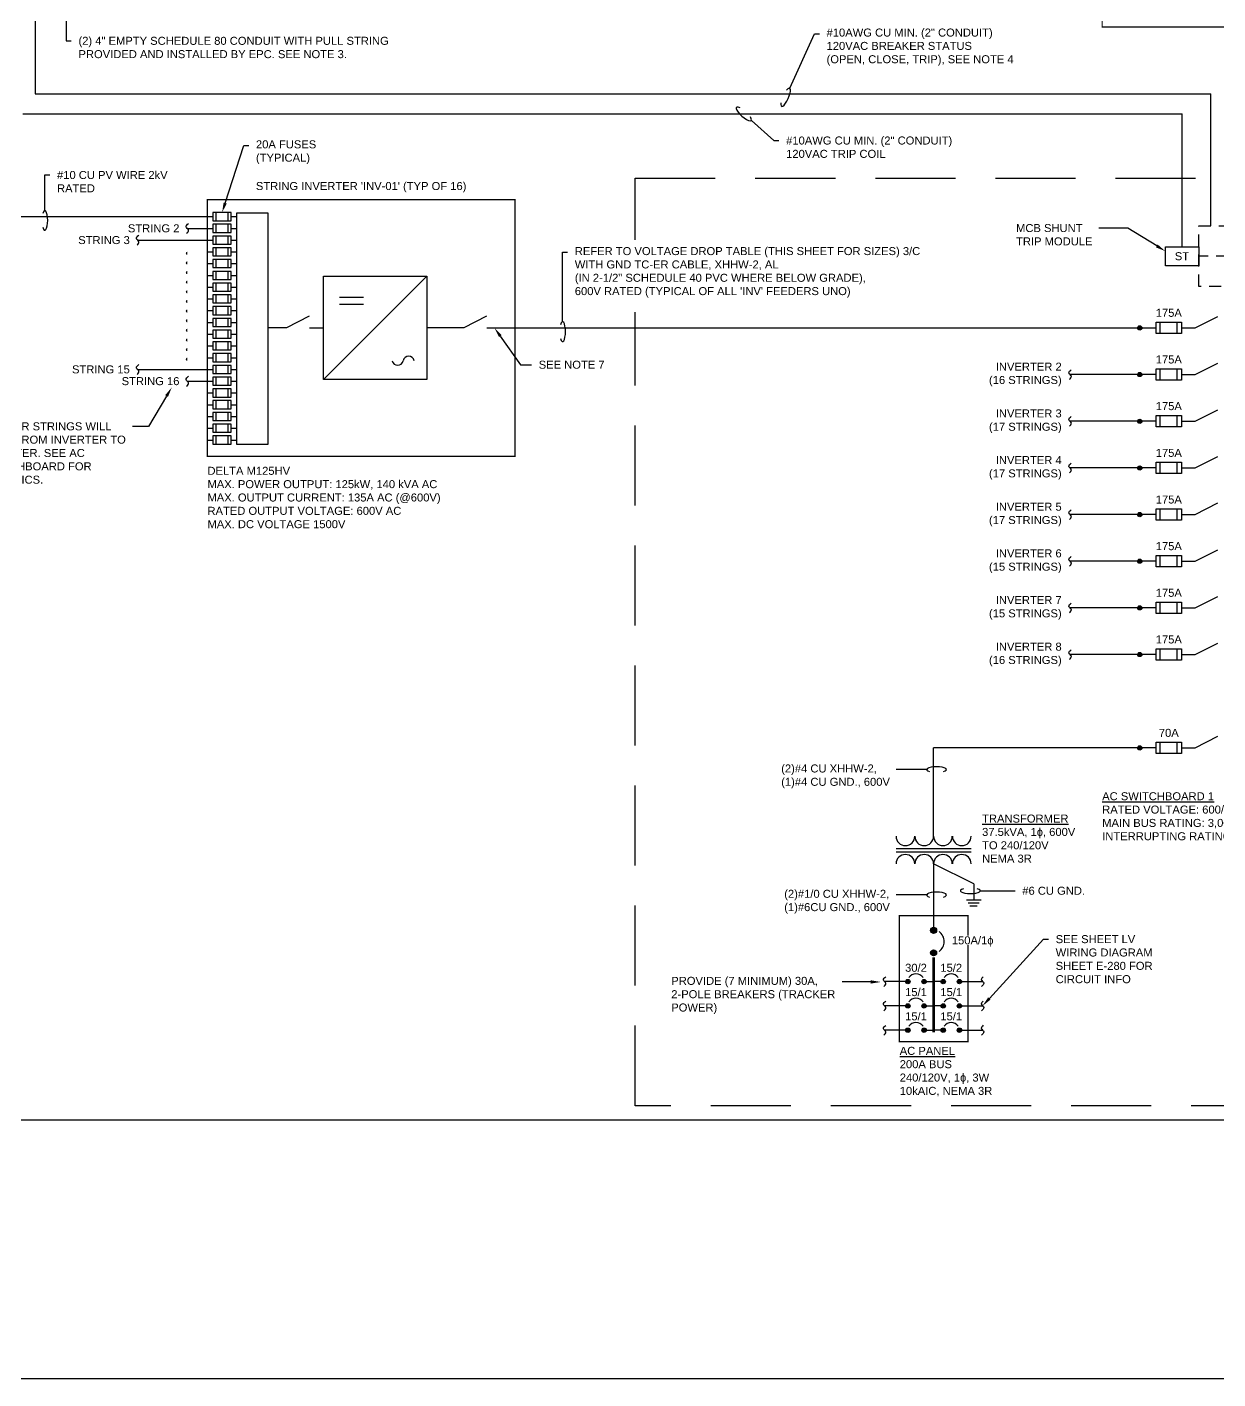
# Model space of a CAD drawing. Header units: feet. Extents: x 0 to 267, y -9 to 249.
# Drawn here: x 114.81 to 129.68, y 63.52 to 80.41 of the extents above; entities that cross this region are included whole.
import ezdxf
from ezdxf import colors
from ezdxf.entities.mleader import LeaderData, LeaderLine
from ezdxf.math import Vec2, Vec3

# ---------------------------------------------------------------- set-up
doc = ezdxf.new("R2010")
doc.units = ezdxf.units.FT
doc.header["$MEASUREMENT"] = 0
for name, pattern in [('DASHED2', [0.375, 0.25, -0.125]), ('DASHEDX2', [1.5, 1, -0.5]), ('PHANTOM2', [1.25, 0.625, -0.125, 0.125, -0.125, 0.125, -0.125])]:
    doc.linetypes.add(name, pattern=pattern)
for name, color, linetype in [('E-1LIN', 4, 'Continuous'), ('E-1LIN-EQPM-ENCL', 8, 'PHANTOM2'), ('E-1LIN-FUSE', 170, 'Continuous'), ('E-CABL-120V', 1, '120V_BRANCH'), ('E-TEXT', 7, 'Continuous'), ('G-ANNO-TEXT', 1, 'Continuous')]:
    doc.layers.add(name, color=color, linetype=linetype)
doc.layers.add('G-NPLT', color=67, linetype='Continuous', plot=False)
doc.styles.add('NEI-A', font='arial.ttf')
doc.styles.get("Standard").update_dxf_attribs({"font": 'arial.ttf'})
doc.linetypes.add('120V_BRANCH', pattern='A,1,-0.2,["120V",Standard,S=0.1,R=0,X=-0.1,Y=-0.05],-0.3', length=1.5)

# ---------------------------------------------------------------- blocks, each defined once
blk = doc.blocks.new('Equipment Callout Arrowhead')
at = {"color": 0}
blk.add_ellipse((0, 0), major_axis=(0.99, 0), ratio=0.28679, start_param=-0.799881, end_param=3.941473, dxfattribs=at)
blk = doc.blocks.new('A$C4f8bfd34')
at = {"start_tangent": (-0.889861, -0.85957), "end_tangent": (-0.954311, -0.827045)}
blk.add_spline([(0.008, 0.062), (-0.017, 0.022), (0.014, -0.02), (-0.014, -0.06)], degree=3, dxfattribs=at)
blk = doc.blocks.new('A$C842ad1d9')
for points in [[(-0.469, -0.151), (0.469, -0.151)], [(-0.469, -0.194), (0.469, -0.194)]]:
    blk.add_lwpolyline(points)
for centre, start, end in [((-0.352, 0), 180, 0), ((-0.117, 0), 180, 0), ((0.117, 0), 180, 0), ((0.352, 0), 180, 0), ((-0.352, -0.345), 0, 180), ((-0.117, -0.345), 0, 180), ((0.117, -0.345), 0, 180), ((0.352, -0.345), 0, 180)]:
    blk.add_arc(centre, 0.117, start, end)

msp = doc.modelspace()

# ---------------------------------------------------------------- hatches: boundary and pattern name
at = {"layer": 'E-1LIN'}
h = msp.add_hatch(color=256, dxfattribs=at)
h.dxf.hatch_style = 1
h.paths.add_polyline_path([(128.708, 76.625, 1), (128.708, 76.677, 1)])
h = msp.add_hatch(color=256, dxfattribs=at)
h.dxf.hatch_style = 1
h.paths.add_polyline_path([(128.708, 76.041, 1), (128.708, 76.094, 1)])
h = msp.add_hatch(color=256, dxfattribs=at)
h.dxf.hatch_style = 1
h.paths.add_polyline_path([(128.708, 75.458, 1), (128.708, 75.511, 1)])
h = msp.add_hatch(color=256, dxfattribs=at)
h.dxf.hatch_style = 1
h.paths.add_polyline_path([(128.708, 74.875, 1), (128.708, 74.928, 1)])
h = msp.add_hatch(color=256, dxfattribs=at)
h.dxf.hatch_style = 1
h.paths.add_polyline_path([(128.708, 74.292, 1), (128.708, 74.344, 1)])
h = msp.add_hatch(color=256, dxfattribs=at)
h.dxf.hatch_style = 1
h.paths.add_polyline_path([(128.708, 73.709, 1), (128.708, 73.761, 1)])
h = msp.add_hatch(color=256, dxfattribs=at)
h.dxf.hatch_style = 1
h.paths.add_polyline_path([(128.708, 73.126, 1), (128.708, 73.178, 1)])
h = msp.add_hatch(color=256, dxfattribs=at)
h.dxf.hatch_style = 1
h.paths.add_polyline_path([(128.708, 72.542, 1), (128.708, 72.595, 1)])
h = msp.add_hatch(color=256, dxfattribs=at)
h.dxf.hatch_style = 1
h.paths.add_polyline_path([(128.708, 71.376, 1), (128.708, 71.428, 1)])
h = msp.add_hatch(color=256, dxfattribs=at)
h.dxf.hatch_style = 1
edge = h.paths.add_edge_path()
edge.add_arc((126.132, 69.122), 0.038, 0, 360)
h = msp.add_hatch(color=256, dxfattribs=at)
h.dxf.hatch_style = 1
edge = h.paths.add_edge_path()
edge.add_arc((126.132, 68.841), 0.038, 0, 360)
at = {"layer": 'E-1LIN', "linetype": 'Continuous'}
h = msp.add_hatch(color=256, dxfattribs=at)
h.dxf.hatch_style = 1
edge = h.paths.add_edge_path()
edge.add_arc((125.81, 68.482), 0.0274, 0, 360)
at = {"layer": 'E-1LIN'}
h = msp.add_hatch(color=256, dxfattribs=at)
h.dxf.hatch_style = 1
edge = h.paths.add_edge_path()
edge.add_arc((126.013, 68.482), 0.0274, 0, 360)
h = msp.add_hatch(color=256, dxfattribs=at)
h.dxf.hatch_style = 1
edge = h.paths.add_edge_path()
edge.add_arc((126.252, 68.482), 0.0274, 0, 360)
at = {"layer": 'E-1LIN', "linetype": 'Continuous'}
h = msp.add_hatch(color=256, dxfattribs=at)
h.dxf.hatch_style = 1
edge = h.paths.add_edge_path()
edge.add_arc((126.454, 68.482), 0.0274, 0, 360)
h = msp.add_hatch(color=256, dxfattribs=at)
h.dxf.hatch_style = 1
edge = h.paths.add_edge_path()
edge.add_arc((125.81, 68.178), 0.0274, 0, 360)
at = {"layer": 'E-1LIN'}
h = msp.add_hatch(color=256, dxfattribs=at)
h.dxf.hatch_style = 1
edge = h.paths.add_edge_path()
edge.add_arc((126.013, 68.178), 0.0274, 0, 360)
h = msp.add_hatch(color=256, dxfattribs=at)
h.dxf.hatch_style = 1
edge = h.paths.add_edge_path()
edge.add_arc((126.252, 68.178), 0.0274, 0, 360)
at = {"layer": 'E-1LIN', "linetype": 'Continuous'}
h = msp.add_hatch(color=256, dxfattribs=at)
h.dxf.hatch_style = 1
edge = h.paths.add_edge_path()
edge.add_arc((126.454, 68.178), 0.0274, 0, 360)
h = msp.add_hatch(color=256, dxfattribs=at)
h.dxf.hatch_style = 1
edge = h.paths.add_edge_path()
edge.add_arc((125.81, 67.874), 0.0274, 0, 360)
at = {"layer": 'E-1LIN'}
h = msp.add_hatch(color=256, dxfattribs=at)
h.dxf.hatch_style = 1
edge = h.paths.add_edge_path()
edge.add_arc((126.013, 67.874), 0.0274, 0, 360)
h = msp.add_hatch(color=256, dxfattribs=at)
h.dxf.hatch_style = 1
edge = h.paths.add_edge_path()
edge.add_arc((126.252, 67.874), 0.0274, 0, 360)
at = {"layer": 'E-1LIN', "linetype": 'Continuous'}
h = msp.add_hatch(color=256, dxfattribs=at)
h.dxf.hatch_style = 1
edge = h.paths.add_edge_path()
edge.add_arc((126.454, 67.874), 0.0274, 0, 360)

# ---------------------------------------------------------------- linework, layer by layer
at = {"layer": 'E-1LIN'}
for p, q in [((128.912, 76.068), (127.836, 76.068)), ((128.912, 75.484), (127.836, 75.484)), ((128.912, 74.901), (127.836, 74.901)), ((128.912, 74.318), (127.836, 74.318)), ((128.912, 73.735), (127.836, 73.735)), ((128.912, 73.152), (127.836, 73.152)), ((128.912, 72.569), (127.836, 72.569)), ((128.912, 71.402), (126.132, 71.402)), ((126.132, 69.953), (126.132, 69.122))]:
    msp.add_line(p, q, dxfattribs=at)
for points in [[(117.429, 78.09), (117.817, 78.09), (117.817, 75.193), (117.429, 75.193)], [(129.027, 77.666), (129.447, 77.666), (129.447, 77.428), (129.027, 77.428)], [(118.511, 77.296), (119.8, 77.296), (119.8, 76.006), (118.511, 76.006)]]:
    msp.add_lwpolyline(points, close=True, dxfattribs=at)
for points in [[(114.215, 78.042), (117.13, 78.042)], [(116.809, 77.895), (117.13, 77.895)], [(117.358, 78.042), (117.428, 78.042)], [(117.358, 77.895), (117.428, 77.895)], [(116.189, 77.748), (117.13, 77.748)], [(117.358, 77.748), (117.428, 77.748)], [(117.061, 77.601), (117.13, 77.601)], [(117.358, 77.601), (117.428, 77.601)], [(117.061, 77.454), (117.13, 77.454)], [(117.358, 77.454), (117.428, 77.454)], [(117.061, 77.307), (117.13, 77.307)], [(117.358, 77.307), (117.428, 77.307)], [(119.801, 77.296), (118.51, 76.006)], [(117.061, 77.16), (117.13, 77.16)], [(117.358, 77.16), (117.428, 77.16)], [(117.061, 77.014), (117.13, 77.014)], [(117.358, 77.014), (117.428, 77.014)], [(118.712, 77.037), (119.012, 77.037)], [(118.712, 76.949), (119.012, 76.949)], [(117.061, 76.867), (117.13, 76.867)], [(117.061, 76.72), (117.13, 76.72)], [(117.358, 76.867), (117.428, 76.867)], [(117.358, 76.72), (117.428, 76.72)], [(118.333, 76.796), (118.049, 76.651), (117.817, 76.651)], [(120.548, 76.796), (120.263, 76.651), (119.8, 76.651)], [(117.061, 76.573), (117.13, 76.573)], [(117.358, 76.573), (117.428, 76.573)], [(118.336, 76.651), (118.511, 76.651)], [(120.55, 76.651), (128.912, 76.651)], [(117.061, 76.426), (117.13, 76.426)], [(117.358, 76.426), (117.428, 76.426)], [(117.061, 76.279), (117.13, 76.279)], [(117.358, 76.279), (117.428, 76.279)], [(116.189, 76.132), (117.13, 76.132)], [(117.358, 76.132), (117.428, 76.132)], [(116.809, 75.985), (117.13, 75.985)], [(117.358, 75.985), (117.428, 75.985)], [(117.061, 75.838), (117.13, 75.838)], [(117.358, 75.838), (117.428, 75.838)], [(117.061, 75.691), (117.13, 75.691)], [(117.061, 75.544), (117.13, 75.544)], [(117.358, 75.691), (117.428, 75.691)], [(117.358, 75.544), (117.428, 75.544)], [(117.061, 75.397), (117.13, 75.397)], [(117.358, 75.397), (117.428, 75.397)], [(117.061, 75.25), (117.13, 75.25)], [(117.358, 75.25), (117.428, 75.25)], [(126.132, 70.298), (126.132, 71.402)], [(126.633, 69.705), (126.132, 69.953)], [(126.633, 69.705), (126.633, 69.505)], [(126.542, 69.505), (126.725, 69.505)], [(126.565, 69.465), (126.702, 69.465)], [(126.585, 69.428), (126.678, 69.428)], [(125.81, 68.482), (125.52, 68.482)], [(126.454, 68.482), (126.744, 68.482)], [(125.81, 68.178), (125.52, 68.178)], [(126.454, 68.178), (126.744, 68.178)], [(125.81, 67.874), (125.52, 67.874)], [(126.454, 67.874), (126.744, 67.874)]]:
    msp.add_lwpolyline(points, dxfattribs=at)
at = {"layer": 'E-1LIN', "transparency": 33554687, "const_width": 0.0193}
for points in [[(116.81, 77.574, -1), (116.81, 77.593, -1)], [(116.81, 77.453, -1), (116.81, 77.473, -1)], [(116.81, 77.333, -1), (116.81, 77.352, -1)], [(116.81, 77.213, -1), (116.81, 77.232, -1)], [(116.81, 77.092, -1), (116.81, 77.111, -1)], [(116.81, 76.972, -1), (116.81, 76.991, -1)], [(116.81, 76.851, -1), (116.81, 76.871, -1)], [(116.81, 76.731, -1), (116.81, 76.75, -1)], [(116.81, 76.611, -1), (116.81, 76.63, -1)], [(116.81, 76.49, -1), (116.81, 76.509, -1)], [(116.81, 76.37, -1), (116.81, 76.389, -1)], [(116.81, 76.249, -1), (116.81, 76.269, -1)]]:
    msp.add_lwpolyline(points, format="xyb", dxfattribs=at)
at = {"layer": 'E-1LIN', "flags": 128}
for points in [[(129.228, 76.651), (129.398, 76.651), (129.683, 76.795)], [(129.228, 76.068), (129.398, 76.068), (129.683, 76.212)], [(129.228, 75.484), (129.398, 75.484), (129.683, 75.629)], [(129.228, 74.901), (129.398, 74.901), (129.683, 75.046)], [(129.228, 74.318), (129.398, 74.318), (129.683, 74.463)], [(129.228, 73.735), (129.398, 73.735), (129.683, 73.879)], [(129.228, 73.152), (129.398, 73.152), (129.683, 73.296)], [(129.228, 72.569), (129.398, 72.569), (129.683, 72.713)], [(129.228, 71.402), (129.398, 71.402), (129.683, 71.547)]]:
    msp.add_lwpolyline(points, dxfattribs=at)
at = {"layer": 'E-1LIN', "const_width": 0.0312}
msp.add_lwpolyline([(126.132, 68.784), (126.132, 67.846)], dxfattribs=at)
at = {"layer": 'E-1LIN', "linetype": 'ByBlock'}
for points in [[(126.04, 68.482), (126.117, 68.482)], [(126.224, 68.482), (126.148, 68.482)], [(126.04, 68.178), (126.117, 68.178)], [(126.224, 68.178), (126.148, 68.178)], [(126.04, 67.874), (126.117, 67.874)], [(126.224, 67.874), (126.148, 67.874)]]:
    msp.add_lwpolyline(points, dxfattribs=at)
at = {"layer": 'E-1LIN'}
for centre in [(128.708, 76.651), (128.708, 76.068), (128.708, 75.484), (128.708, 74.901), (128.708, 74.318), (128.708, 73.735), (128.708, 73.152), (128.708, 72.569), (128.708, 71.402)]:
    msp.add_circle(centre, 0.0262, dxfattribs=at)
at = {"layer": 'E-1LIN', "linetype": 'Continuous'}
for centre, radius in [((126.132, 69.122), 0.038), ((126.132, 68.841), 0.038), ((125.81, 68.482), 0.0274), ((126.013, 68.482), 0.0274), ((126.252, 68.482), 0.0274), ((126.454, 68.482), 0.0274), ((125.81, 68.178), 0.0274), ((126.013, 68.178), 0.0274), ((126.252, 68.178), 0.0274), ((126.454, 68.178), 0.0274), ((125.81, 67.874), 0.0274), ((126.013, 67.874), 0.0274), ((126.252, 67.874), 0.0274), ((126.454, 67.874), 0.0274)]:
    msp.add_circle(centre, radius, dxfattribs=at)
at = {"layer": 'E-1LIN'}
for centre, radius, start, end in [((119.438, 76.253), 0.0694, 190.5662, 349.4338), ((119.574, 76.228), 0.0694, 10.5662, 169.4338), ((126.107, 68.982), 0.156, 307.3589, 52.6411), ((125.912, 68.468), 0.109, 35.5426, 144.4574), ((126.352, 68.468), 0.109, 35.5426, 144.4574), ((125.912, 68.164), 0.109, 35.5426, 144.4574), ((126.352, 68.164), 0.109, 35.5426, 144.4574), ((125.912, 67.86), 0.109, 35.5426, 144.4574), ((126.352, 67.86), 0.109, 35.5426, 144.4574)]:
    msp.add_arc(centre, radius, start, end, dxfattribs=at)
for points, start_tangent, end_tangent in [([(116.801, 77.833), (116.825, 77.873), (116.794, 77.915), (116.823, 77.956)], (0.889861, 0.85957), (0.954311, 0.827045)), ([(116.181, 77.686), (116.205, 77.726), (116.174, 77.768), (116.203, 77.809)], (0.889861, 0.85957), (0.954311, 0.827045)), ([(116.181, 76.07), (116.205, 76.11), (116.174, 76.152), (116.203, 76.192)], (0.889861, 0.85957), (0.954311, 0.827045)), ([(116.801, 75.923), (116.825, 75.963), (116.794, 76.005), (116.823, 76.046)], (0.889861, 0.85957), (0.954311, 0.827045)), ([(125.512, 68.42), (125.536, 68.459), (125.506, 68.501), (125.534, 68.542)], (0.889861, 0.85957), (0.954311, 0.827045)), ([(126.753, 68.543), (126.728, 68.504), (126.759, 68.462), (126.73, 68.421)], (-0.889861, -0.85957), (-0.954311, -0.827045)), ([(125.512, 68.116), (125.536, 68.155), (125.506, 68.197), (125.534, 68.238)], (0.889861, 0.85957), (0.954311, 0.827045)), ([(126.753, 68.239), (126.728, 68.2), (126.759, 68.158), (126.73, 68.117)], (-0.889861, -0.85957), (-0.954311, -0.827045)), ([(125.512, 67.812), (125.536, 67.851), (125.506, 67.893), (125.534, 67.934)], (0.889861, 0.85957), (0.954311, 0.827045)), ([(126.753, 67.935), (126.728, 67.896), (126.759, 67.854), (126.73, 67.813)], (-0.889861, -0.85957), (-0.954311, -0.827045))]:
    msp.add_spline(points, degree=3, dxfattribs=dict(at, start_tangent=start_tangent, end_tangent=end_tangent))
at = {"layer": 'E-1LIN-EQPM-ENCL', "const_width": 0.0156}
for points in [[(128.238, 84.167), (131.484, 84.167), (131.484, 80.411), (128.238, 80.411)], [(117.061, 78.255), (120.902, 78.255), (120.902, 75.046), (117.061, 75.046)], [(125.703, 69.305), (126.562, 69.305), (126.562, 67.73), (125.703, 67.73)]]:
    msp.add_lwpolyline(points, close=True, dxfattribs=at)
at = {"layer": 'E-1LIN-FUSE'}
for points in [[(117.358, 77.991), (117.358, 78.093), (117.13, 78.093), (117.13, 77.991)], [(117.358, 77.845), (117.358, 77.946), (117.13, 77.946), (117.13, 77.845)], [(117.358, 77.698), (117.358, 77.799), (117.13, 77.799), (117.13, 77.698)], [(117.358, 77.551), (117.358, 77.652), (117.13, 77.652), (117.13, 77.551)], [(117.358, 77.404), (117.358, 77.505), (117.13, 77.505), (117.13, 77.404)], [(117.358, 77.257), (117.358, 77.358), (117.13, 77.358), (117.13, 77.257)], [(117.358, 77.11), (117.358, 77.211), (117.13, 77.211), (117.13, 77.11)], [(117.358, 76.963), (117.358, 77.064), (117.13, 77.064), (117.13, 76.963)], [(117.358, 76.816), (117.358, 76.917), (117.13, 76.917), (117.13, 76.816)], [(117.358, 76.669), (117.358, 76.77), (117.13, 76.77), (117.13, 76.669)], [(128.912, 76.581), (128.912, 76.721), (129.228, 76.721), (129.228, 76.581)], [(117.358, 76.522), (117.358, 76.623), (117.13, 76.623), (117.13, 76.522)], [(117.358, 76.375), (117.358, 76.476), (117.13, 76.476), (117.13, 76.375)], [(117.358, 76.228), (117.358, 76.33), (117.13, 76.33), (117.13, 76.228)], [(117.358, 76.081), (117.358, 76.183), (117.13, 76.183), (117.13, 76.081)], [(117.358, 75.934), (117.358, 76.036), (117.13, 76.036), (117.13, 75.934)], [(128.912, 75.997), (128.912, 76.138), (129.228, 76.138), (129.228, 75.997)], [(117.358, 75.787), (117.358, 75.889), (117.13, 75.889), (117.13, 75.787)], [(117.358, 75.641), (117.358, 75.742), (117.13, 75.742), (117.13, 75.641)], [(117.358, 75.494), (117.358, 75.595), (117.13, 75.595), (117.13, 75.494)], [(128.912, 75.414), (128.912, 75.555), (129.228, 75.555), (129.228, 75.414)], [(117.358, 75.347), (117.358, 75.448), (117.13, 75.448), (117.13, 75.347)], [(117.358, 75.2), (117.358, 75.301), (117.13, 75.301), (117.13, 75.2)], [(128.912, 74.831), (128.912, 74.972), (129.228, 74.972), (129.228, 74.831)], [(128.912, 74.248), (128.912, 74.388), (129.228, 74.388), (129.228, 74.248)], [(128.912, 73.665), (128.912, 73.805), (129.228, 73.805), (129.228, 73.665)], [(128.912, 73.081), (128.912, 73.222), (129.228, 73.222), (129.228, 73.081)], [(128.912, 72.498), (128.912, 72.639), (129.228, 72.639), (129.228, 72.498)], [(128.912, 71.332), (128.912, 71.473), (129.228, 71.473), (129.228, 71.332)]]:
    msp.add_lwpolyline(points, close=True, dxfattribs=at)
for points in [[(117.168, 77.991), (117.168, 78.093)], [(117.32, 77.991), (117.32, 78.093)], [(117.168, 77.845), (117.168, 77.946)], [(117.32, 77.845), (117.32, 77.946)], [(117.168, 77.698), (117.168, 77.799)], [(117.32, 77.698), (117.32, 77.799)], [(117.168, 77.551), (117.168, 77.652)], [(117.32, 77.551), (117.32, 77.652)], [(117.168, 77.404), (117.168, 77.505)], [(117.32, 77.404), (117.32, 77.505)], [(117.168, 77.257), (117.168, 77.358)], [(117.32, 77.257), (117.32, 77.358)], [(117.168, 77.11), (117.168, 77.211)], [(117.168, 76.963), (117.168, 77.064)], [(117.32, 77.11), (117.32, 77.211)], [(117.32, 76.963), (117.32, 77.064)], [(117.168, 76.816), (117.168, 76.917)], [(117.32, 76.816), (117.32, 76.917)], [(117.168, 76.669), (117.168, 76.77)], [(117.32, 76.669), (117.32, 76.77)], [(128.964, 76.581), (128.964, 76.721)], [(129.175, 76.581), (129.175, 76.721)], [(117.168, 76.522), (117.168, 76.623)], [(117.32, 76.522), (117.32, 76.623)], [(117.168, 76.375), (117.168, 76.476)], [(117.32, 76.375), (117.32, 76.476)], [(117.168, 76.228), (117.168, 76.33)], [(117.32, 76.228), (117.32, 76.33)], [(117.168, 76.081), (117.168, 76.183)], [(117.168, 75.934), (117.168, 76.036)], [(117.32, 76.081), (117.32, 76.183)], [(117.32, 75.934), (117.32, 76.036)], [(128.964, 75.997), (128.964, 76.138)], [(129.175, 75.997), (129.175, 76.138)], [(117.168, 75.787), (117.168, 75.889)], [(117.32, 75.787), (117.32, 75.889)], [(117.168, 75.641), (117.168, 75.742)], [(117.32, 75.641), (117.32, 75.742)], [(117.168, 75.494), (117.168, 75.595)], [(117.32, 75.494), (117.32, 75.595)], [(128.964, 75.414), (128.964, 75.555)], [(129.175, 75.414), (129.175, 75.555)], [(117.168, 75.347), (117.168, 75.448)], [(117.32, 75.347), (117.32, 75.448)], [(117.168, 75.2), (117.168, 75.301)], [(117.32, 75.2), (117.32, 75.301)], [(128.964, 74.831), (128.964, 74.972)], [(129.175, 74.831), (129.175, 74.972)], [(128.964, 74.248), (128.964, 74.388)], [(129.175, 74.248), (129.175, 74.388)], [(128.964, 73.665), (128.964, 73.805)], [(129.175, 73.665), (129.175, 73.805)], [(128.964, 73.081), (128.964, 73.222)], [(129.175, 73.081), (129.175, 73.222)], [(128.964, 72.498), (128.964, 72.639)], [(129.175, 72.498), (129.175, 72.639)], [(128.964, 71.332), (128.964, 71.473)], [(129.175, 71.332), (129.175, 71.473)]]:
    msp.add_lwpolyline(points, dxfattribs=at)
at = {"layer": 'E-CABL-120V'}
for points in [[(114.91, 81.01), (114.91, 79.576)], [(114.91, 79.576), (129.595, 79.576)], [(129.595, 77.927), (129.595, 79.576)], [(114.753, 79.325), (129.237, 79.325)], [(129.237, 77.666), (129.237, 79.325)]]:
    msp.add_lwpolyline(points, dxfattribs=at)
at = {"layer": 'E-TEXT', "color": 252, "linetype": 'DASHED2', "ltscale": 0.6}
msp.add_line((130.06, 77.547), (129.447, 77.547), dxfattribs=at)
msp.add_lwpolyline([(130.225, 77.36), (130.225, 77.167), (129.447, 77.167), (129.447, 77.927), (130.225, 77.927), (130.225, 77.736)], dxfattribs=at)

# ---------------------------------------------------------------- block references
at = {"layer": 'E-1LIN', "rotation": 180}
for p in [(127.836, 76.068), (127.836, 75.484), (127.836, 74.901), (127.836, 74.318), (127.836, 73.735), (127.836, 73.152), (127.836, 72.569)]:
    msp.add_blockref('A$C4f8bfd34', p, dxfattribs=at)
at = {"layer": 'E-1LIN'}
msp.add_blockref('A$C842ad1d9', (126.132, 70.298), dxfattribs=at)

# ---------------------------------------------------------------- texts
at = {"layer": 'G-ANNO-TEXT', "style": 'NEI-A'}
msp.add_text('ST', height=0.1, dxfattribs=at).set_placement((129.145, 77.497))
at = {"layer": 'G-ANNO-TEXT', "char_height": 0.1, "style": 'NEI-A'}
for s, insert, width, attachment_point in [("STRING INVERTER 'INV-01' (TYP OF 16)", (118.981, 78.344), 3.1622, 8), ('175A', (129.07, 76.788), 0.31641, 8), ('175A', (129.07, 76.205), 0.31641, 8), ('175A', (129.07, 75.622), 0.31641, 8), ('175A', (129.07, 75.038), 0.31641, 8), ('175A', (129.07, 74.455), 0.31641, 8), ('175A', (129.07, 73.872), 0.31641, 8), ('175A', (129.07, 73.289), 0.31641, 8), ('175A', (129.07, 72.706), 0.31641, 8), ('70A', (129.07, 71.539), 0.31641, 8), ('\\pxql;{\\LTRANSFORMER\\P\\pq*;}37.5kVA, 1ɸ, 600V\\P\\pql;TO 240/120V\\PNEMA 3R', (126.738, 70.268), 1.50037, 4), ('\\pxqc;30/2', (125.912, 68.603), 0.27325, 8), ('\\pxqc;15/2', (126.352, 68.603), 0.27325, 8), ('\\pxqc;15/1', (125.912, 68.299), 0.27325, 8), ('\\pxqc;15/1', (126.352, 68.299), 0.27325, 8), ('\\pxqc;15/1', (125.912, 67.996), 0.27325, 8), ('\\pxqc;15/1', (126.352, 67.996), 0.27325, 8), ('\\pxql;{\\LAC PANEL\\P}200A BUS\\P240/120V, 1ɸ, 3W\\P10kAIC, NEMA 3R', (125.709, 67.666), 1.44568, 1)]:
    msp.add_mtext(s, dxfattribs=dict(at, insert=insert, width=width, attachment_point=attachment_point))
for s, width, insert, attachment_point in [('STRING 2', 0.99968, (116.711, 77.895), 6), ('STRING 3', 0.99968, (116.091, 77.748), 6), ('\\pxqr;INVERTER 2\\P(16 STRINGS)', 0.99968, (127.732, 76.068), 6), ('STRING 15', 0.99968, (116.091, 76.132), 6), ('STRING 16', 0.99968, (116.711, 75.985), 6), ('\\pxqr;INVERTER 3\\P(17 STRINGS)', 0.99968, (127.732, 75.484), 6), ('\\pxqr;INVERTER 4\\P(17 STRINGS)', 0.99968, (127.732, 74.901), 6), ('DELTA M125HV\\PMAX. POWER OUTPUT: 125kW, 140 kVA AC\\PMAX. OUTPUT CURRENT: 135A AC (@600V)\\PRATED OUTPUT VOLTAGE: 600V AC\\PMAX. DC VOLTAGE 1500V', 3.32207, (117.061, 74.915), 1), ('\\pxqr;INVERTER 5\\P(17 STRINGS)', 0.99968, (127.732, 74.318), 6), ('\\pxqr;INVERTER 6\\P(15 STRINGS)', 0.99968, (127.732, 73.735), 6), ('\\pxqr;INVERTER 7\\P(15 STRINGS)', 0.99968, (127.732, 73.152), 6), ('\\pxqr;INVERTER 8\\P(16 STRINGS)', 0.99968, (127.732, 72.569), 6), ('{\\LAC SWITCHBOARD 1\\P}RATED VOLTAGE: 600/346V, 3ɸ, 3W\\PMAIN BUS RATING: 3,000A\\PINTERRUPTING RATING: 65kA', 2.94221, (128.238, 70.848), 1)]:
    msp.add_mtext_dynamic_manual_height_columns(s, width=width, gutter_width=0.469, heights=[0], dxfattribs=dict(at, insert=insert, attachment_point=attachment_point))

# ---------------------------------------------------------------- leaders
at = {"layer": 'G-ANNO-TEXT'}
ml = msp.add_multileader_mtext('Standard', dxfattribs=at)
ml.set_content('\\A1;(2) 4" EMPTY SCHEDULE 80 CONDUIT WITH PULL STRING PROVIDED AND INSTALLED BY EPC. SEE NOTE 3.', color=256, style='NEI-A')
ml.set_leader_properties()
ml.set_arrow_properties(name='Equipment Callout Arrowhead')
ml.build(insert=Vec2(0, 0))
ml.multileader.update_dxf_attribs({"dogleg_length": 0.0625, "arrow_head_size": 0.125})
ctx = ml.context
ctx.base_point, ctx.char_height, ctx.arrow_head_size, ctx.landing_gap_size, ctx.plane_origin = Vec3(115.36, 80.238), 0.1, 0.125, 0.09, Vec3(104.641, 77.45)
notes = []
notes.append((ctx, [(0, (1, 1, 0), (115.297, 80.238), (1, 0), 0.0625, [(0, [(115.297, 81.146)], 0, [])])]))
ctx.mtext.insert, ctx.mtext.width, ctx.mtext.flow_direction = Vec3(115.45, 80.289), 3.95061, 5
ml = msp.add_multileader_mtext('Standard', dxfattribs=at)
ml.set_content('#10AWG CU MIN. (2" CONDUIT)\\P120VAC BREAKER STATUS\\P(OPEN, CLOSE, TRIP), SEE NOTE 4', color=256, style='NEI-A')
ml.set_leader_properties()
ml.set_arrow_properties(name='Equipment Callout Arrowhead')
ml.build(insert=Vec2(0, 0))
ml.multileader.update_dxf_attribs({"dogleg_length": 0.0625, "arrow_head_size": 0.125})
ctx = ml.context
ctx.base_point, ctx.char_height, ctx.arrow_head_size, ctx.landing_gap_size, ctx.plane_origin = Vec3(124.705, 80.327), 0.1, 0.125, 0.09, Vec3(115.172, 78.801)
notes.append((ctx, [(0, (1, 1, 0), (124.643, 80.327), (1, 0), 0.0625, [(0, [(124.283, 79.533)], 0, [])])]))
ctx.mtext.insert, ctx.mtext.width, ctx.mtext.flow_direction = Vec3(124.795, 80.392), 2.61864, 5
ml = msp.add_multileader_mtext('Standard', dxfattribs=at)
ml.set_content('#10AWG CU MIN. (2" CONDUIT)\\P120VAC TRIP COIL', color=256, style='NEI-A')
ml.set_leader_properties()
ml.set_arrow_properties(name='Equipment Callout Arrowhead')
ml.build(insert=Vec2(0, 0))
ml.multileader.update_dxf_attribs({"dogleg_length": 0.0625, "arrow_head_size": 0.125})
ctx = ml.context
ctx.base_point, ctx.char_height, ctx.arrow_head_size, ctx.landing_gap_size, ctx.plane_origin = Vec3(124.2, 78.992), 0.1, 0.125, 0.09, Vec3(114.667, 77.466)
notes.append((ctx, [(0, (1, 1, 0), (124.138, 78.992), (1, 0), 0.0625, [(0, [(123.762, 79.325)], 0, [])])]))
ctx.mtext.insert, ctx.mtext.width, ctx.mtext.flow_direction = Vec3(124.29, 79.043), 2.26603, 5
ml = msp.add_multileader_mtext('Standard', dxfattribs=at)
ml.set_content('20A FUSES (TYPICAL)', color=256, style='NEI-A')
ml.set_leader_properties()
ml.build(insert=Vec2(0, 0))
ml.multileader.update_dxf_attribs({"dogleg_length": 0.0625, "arrow_head_size": 0.125})
ctx = ml.context
ctx.base_point, ctx.char_height, ctx.arrow_head_size, ctx.landing_gap_size, ctx.plane_origin = Vec3(117.577, 78.93), 0.1, 0.125, 0.09, Vec3(108.044, 77.83)
notes.append((ctx, [(0, (1, 1, 0), (117.515, 78.93), (1, 0), 0.0625, [(0, [(117.244, 78.093)], 0, [])])]))
ctx.mtext.insert, ctx.mtext.width, ctx.mtext.flow_direction = Vec3(117.667, 78.995), 1.38077, 5
ml = msp.add_multileader_mtext('Standard', dxfattribs=at)
ml.set_content('#10 CU PV WIRE 2kV RATED', color=256, style='NEI-A')
ml.set_leader_properties()
ml.set_arrow_properties(name='Equipment Callout Arrowhead')
ml.build(insert=Vec2(0, 0))
ml.multileader.update_dxf_attribs({"dogleg_length": 0.0625, "arrow_head_size": 0.125})
ctx = ml.context
ctx.base_point, ctx.char_height, ctx.arrow_head_size, ctx.landing_gap_size, ctx.plane_origin = Vec3(115.092, 78.562), 0.1, 0.125, 0.09, Vec3(105.559, 77.462)
notes.append((ctx, [(0, (1, 1, 0), (115.03, 78.562), (1, 0), 0.0625, [(0, [(115.03, 77.995)], 0, [])])]))
ctx.mtext.insert, ctx.mtext.width, ctx.mtext.flow_direction = Vec3(115.182, 78.612), 1.38077, 5
ml = msp.add_multileader_mtext('Standard', dxfattribs=at)
ml.set_content('MCB SHUNT TRIP MODULE', color=256, style='NEI-A')
ml.set_leader_properties()
ml.build(insert=Vec2(0, 0))
ml.multileader.update_dxf_attribs({"dogleg_length": 0.36, "arrow_head_size": 0.125})
ctx = ml.context
ctx.base_point, ctx.char_height, ctx.arrow_head_size, ctx.landing_gap_size, ctx.plane_origin = Vec3(127.072, 77.898), 0.1, 0.125, 0.09, Vec3(117.597, 76.372)
notes.append((ctx, [(1, (1, 1, 0), (128.557, 77.898), (-1, 0), 0.361, [(0, [(129.027, 77.61)], 0, [])])]))
ctx.mtext.insert, ctx.mtext.width, ctx.mtext.flow_direction = Vec3(127.162, 77.949), 1.16925, 5
ml = msp.add_multileader_mtext('Standard', dxfattribs=at)
ml.set_content('REFER TO VOLTAGE DROP TABLE (THIS SHEET FOR SIZES) 3/C WITH GND TC-ER CABLE, XHHW-2, AL\\P(IN 2-1/2" SCHEDULE 40 PVC WHERE BELOW GRADE),\\P600V RATED (TYPICAL OF ALL \'INV\' FEEDERS UNO)', color=256, style='NEI-A')
ml.set_leader_properties()
ml.set_arrow_properties(name='Equipment Callout Arrowhead')
ml.build(insert=Vec2(0, 0))
ml.multileader.update_dxf_attribs({"dogleg_length": 0.0625, "arrow_head_size": 0.125})
ctx = ml.context
ctx.base_point, ctx.char_height, ctx.arrow_head_size, ctx.landing_gap_size, ctx.plane_origin = Vec3(121.56, 77.597), 0.1, 0.125, 0.09, Vec3(112.027, 76.071)
notes.append((ctx, [(0, (1, 1, 0), (121.498, 77.597), (1, 0), 0.0625, [(0, [(121.498, 76.604)], 0, [])])]))
ctx.mtext.insert, ctx.mtext.width, ctx.mtext.flow_direction = Vec3(121.65, 77.661), 4.43679, 5
ml = msp.add_multileader_mtext('Standard', dxfattribs=at)
ml.set_content('SEE NOTE 7', color=256, style='NEI-A')
ml.set_leader_properties()
ml.build(insert=Vec2(0, 0))
ml.multileader.update_dxf_attribs({"dogleg_length": 0.36, "arrow_head_size": 0.125})
ctx = ml.context
ctx.base_point, ctx.char_height, ctx.arrow_head_size, ctx.landing_gap_size, ctx.plane_origin = Vec3(121.109, 76.19), 0.1, 0.125, 0.09, Vec3(112.631, 74.664)
notes.append((ctx, [(0, (1, 1, 0), (120.972, 76.19), (1, 0), 0.137, [(0, [(120.647, 76.651)], 0, [])])]))
ctx.mtext.insert, ctx.mtext.width, ctx.mtext.flow_direction = Vec3(121.199, 76.241), 0.94732, 5
ml = msp.add_multileader_mtext('Standard', dxfattribs=at)
ml.set_content('\\A1;NUMBER STRINGS WILL VARY FROM INVERTER TO INVERTER. SEE AC SWITCHBOARD FOR SPECIFICS.', color=256, style='NEI-A')
ml.set_leader_properties()
ml.build(insert=Vec2(0, 0))
ml.multileader.update_dxf_attribs({"dogleg_length": 0.36, "arrow_head_size": 0.125})
ctx = ml.context
ctx.base_point, ctx.char_height, ctx.arrow_head_size, ctx.landing_gap_size, ctx.plane_origin = Vec3(114.143, 75.42), 0.1, 0.125, 0.09, Vec3(107.638, 71.887)
notes.append((ctx, [(1, (1, 1, 0), (116.323, 75.42), (-1, 0), 0.198, [(0, [(116.615, 75.907)], 0, [])])]))
ctx.mtext.insert, ctx.mtext.width, ctx.mtext.flow_direction = Vec3(114.233, 75.471), 2.02339, 5
ml = msp.add_multileader_mtext('Standard', dxfattribs=at)
ml.set_content('(2)#4 CU XHHW-2, (1)#4 CU GND., 600V', color=256, style='NEI-A')
ml.set_leader_properties()
ml.set_arrow_properties(name='Equipment Callout Arrowhead')
ml.build(insert=Vec2(0, 0))
ml.multileader.update_dxf_attribs({"dogleg_length": 0.36, "arrow_head_size": 0.125})
ctx = ml.context
ctx.base_point, ctx.char_height, ctx.arrow_head_size, ctx.landing_gap_size, ctx.plane_origin = Vec3(124.138, 71.131), 0.1, 0.125, 0.09, Vec3(116.442, 70.031)
notes.append((ctx, [(1, (1, 1, 0), (125.744, 71.131), (-1, 0), 0.0777, [(0, [(126.169, 71.131)], 0, [])])]))
ctx.mtext.insert, ctx.mtext.width, ctx.mtext.flow_direction = Vec3(124.228, 71.195), 1.38077, 5
ml = msp.add_multileader_mtext('Standard', dxfattribs=at)
ml.set_content('(2)#1/0 CU XHHW-2, (1)#6CU GND., 600V', color=256, style='NEI-A')
ml.set_leader_properties()
ml.set_arrow_properties(name='Equipment Callout Arrowhead')
ml.build(insert=Vec2(0, 0))
ml.multileader.update_dxf_attribs({"dogleg_length": 0.36, "arrow_head_size": 0.125})
ctx = ml.context
ctx.base_point, ctx.char_height, ctx.arrow_head_size, ctx.landing_gap_size, ctx.plane_origin = Vec3(124.176, 69.564), 0.1, 0.125, 0.09, Vec3(116.442, 68.464)
notes.append((ctx, [(1, (1, 1, 0), (125.744, 69.564), (-1, 0), 0.0777, [(0, [(126.169, 69.564)], 0, [])])]))
ctx.mtext.insert, ctx.mtext.width, ctx.mtext.flow_direction = Vec3(124.266, 69.629), 1.38077, 5
ml = msp.add_multileader_mtext('Standard', dxfattribs=at)
ml.set_content('#6 CU GND.', color=256, style='NEI-A')
ml.set_leader_properties()
ml.set_arrow_properties(name='Equipment Callout Arrowhead')
ml.build(insert=Vec2(0, 0))
ml.multileader.update_dxf_attribs({"dogleg_length": 0.36, "arrow_head_size": 0.125})
ctx = ml.context
ctx.base_point, ctx.char_height, ctx.arrow_head_size, ctx.landing_gap_size, ctx.plane_origin = Vec3(127.15, 69.616), 0.1, 0.125, 0.09, Vec3(119.287, 68.516)
notes.append((ctx, [(0, (1, 1, 0), (127.072, 69.616), (1, 0), 0.0777, [(0, [(126.591, 69.616)], 0, [])])]))
ctx.mtext.insert, ctx.mtext.width, ctx.mtext.flow_direction = Vec3(127.24, 69.667), 1.38077, 5
ml = msp.add_multileader_mtext('Standard', dxfattribs=at)
ml.set_content('PROVIDE (7 MINIMUM) 30A, 2-POLE BREAKERS (TRACKER POWER)', color=256, style='NEI-A')
ml.set_leader_properties()
ml.build(insert=Vec2(0, 0))
ml.multileader.update_dxf_attribs({"dogleg_length": 0.36, "arrow_head_size": 0.125})
ctx = ml.context
ctx.base_point, ctx.char_height, ctx.arrow_head_size, ctx.landing_gap_size, ctx.plane_origin = Vec3(122.765, 68.477), 0.1, 0.125, 0.09, Vec3(113.309, 67.376)
notes.append((ctx, [(1, (1, 1, 0), (124.996, 68.477), (-1, 0), 0.00796, [(0, [(125.472, 68.477)], 0, [])])]))
ctx.mtext.insert, ctx.mtext.width, ctx.mtext.flow_direction = Vec3(122.855, 68.541), 2.3223, 5
for ctx, leaders in notes:
    for number, flags, end, landing, length, lines in leaders:
        leader = LeaderData()
        leader.index, (leader.has_last_leader_line, leader.has_dogleg_vector, leader.attachment_direction) = number, flags
        leader.last_leader_point, leader.dogleg_vector, leader.dogleg_length = Vec3(end), Vec3(landing), length
        for number, points, colour, breaks in lines:
            line = LeaderLine()
            line.index, line.vertices, line.color, line.breaks = number, Vec3.list(points), colors.encode_raw_color(colour), breaks
            leader.lines.append(line)
        ctx.leaders.append(leader)

# ---------------------------------------------------------------- next in the draw order: texts
at = {"layer": 'G-ANNO-TEXT', "insert": (126.36, 68.982), "char_height": 0.1, "width": 0.58139, "attachment_point": 4, "style": 'NEI-A', "bg_fill": 3, "box_fill_scale": 1.1, "bg_fill_color": 256, "bg_fill_transparency": 0}
msp.add_mtext('150A/1ɸ', dxfattribs=at)

# ---------------------------------------------------------------- next in the draw order: linework, layer by layer
at = {"layer": 'E-TEXT'}
msp.add_lwpolyline([(177.224, 63.516), (17.542, 63.516), (17.542, 99.866)], dxfattribs=at)
at = {"layer": 'E-TEXT', "color": 252, "linetype": 'DASHEDX2'}
msp.add_lwpolyline([(122.405, 77.751), (122.405, 78.523), (133.35, 78.523), (133.35, 66.931), (122.405, 66.931), (122.405, 76.848)], dxfattribs=at)
at = {"layer": 'G-NPLT'}
msp.add_lwpolyline([(107.436, 89.201), (139.059, 89.201), (139.059, 66.748), (107.436, 66.748)], close=True, dxfattribs=at)

# ---------------------------------------------------------------- next in the draw order: leaders
at = {"layer": 'G-ANNO-TEXT'}
ml = msp.add_multileader_mtext('Standard', dxfattribs=at)
ml.set_content('SEE SHEET LV WIRING DIAGRAM SHEET E-280 FOR CIRCUIT INFO', color=256, style='NEI-A')
ml.set_leader_properties()
ml.build(insert=Vec2(0, 0))
ml.multileader.update_dxf_attribs({"dogleg_length": 0.0625, "arrow_head_size": 0.125})
ctx = ml.context
ctx.base_point, ctx.char_height, ctx.arrow_head_size, ctx.landing_gap_size, ctx.plane_origin = Vec3(127.567, 69.011), 0.1, 0.125, 0.09, Vec3(118.033, 67.911)
notes = []
notes.append((ctx, [(0, (1, 1, 0), (127.504, 69.011), (1, 0), 0.0625, [(0, [(126.744, 68.178)], 0, [])])]))
ctx.mtext.insert, ctx.mtext.width, ctx.mtext.flow_direction = Vec3(127.657, 69.062), 1.38077, 5
for ctx, leaders in notes:
    for number, flags, end, landing, length, lines in leaders:
        leader = LeaderData()
        leader.index, (leader.has_last_leader_line, leader.has_dogleg_vector, leader.attachment_direction) = number, flags
        leader.last_leader_point, leader.dogleg_vector, leader.dogleg_length = Vec3(end), Vec3(landing), length
        for number, points, colour, breaks in lines:
            line = LeaderLine()
            line.index, line.vertices, line.color, line.breaks = number, Vec3.list(points), colors.encode_raw_color(colour), breaks
            leader.lines.append(line)
        ctx.leaders.append(leader)

doc.saveas('drawing.dxf')
